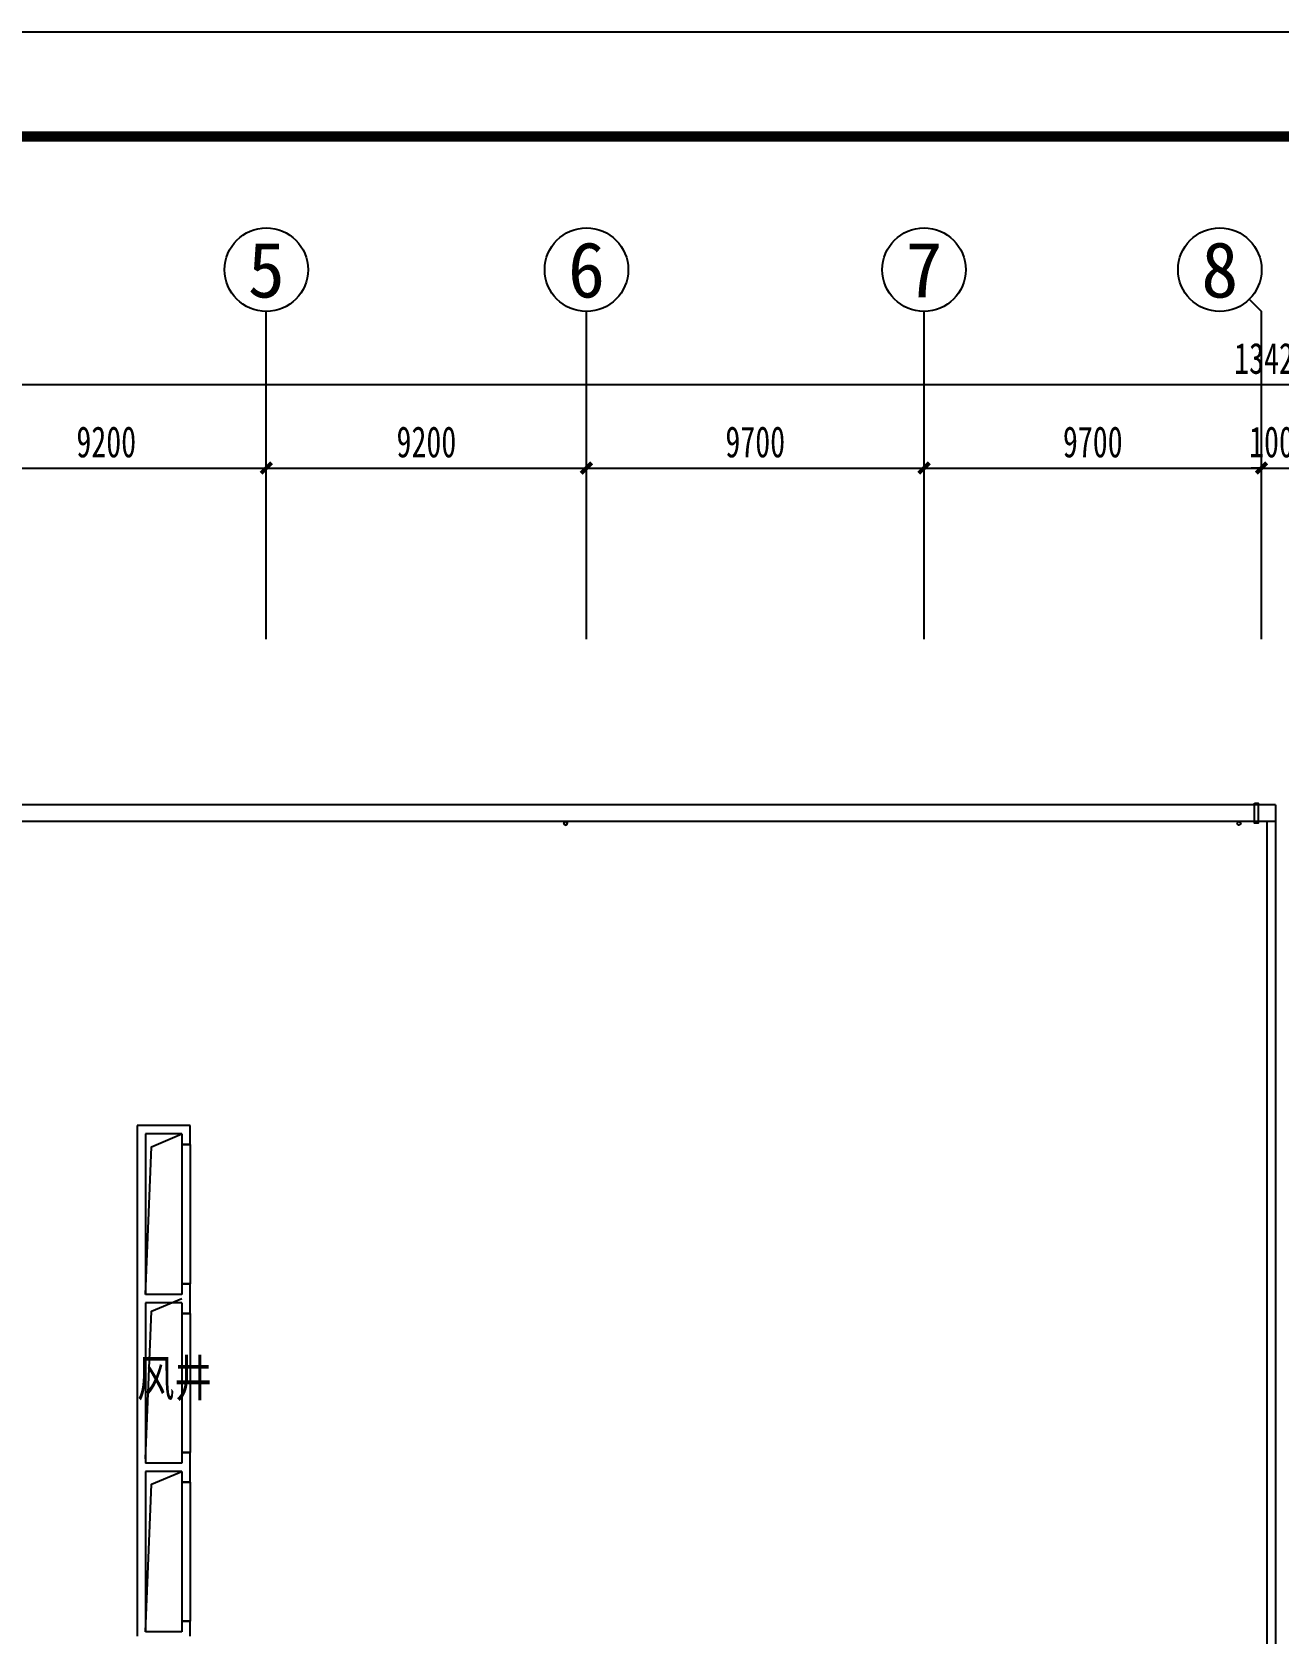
# Model space of a CAD drawing. Header units: millimetres. Extents: x -633009578 to 5705885, y -633235091 to 2571734.
# Drawn here: x 3065143 to 3100976, y 1762923 to 1808964 of the extents above; entities that cross this region are included whole.
import ezdxf
from ezdxf.enums import TextEntityAlignment as Align

# ---------------------------------------------------------------- set-up
doc = ezdxf.new("R2010")
doc.units = ezdxf.units.MM
doc.header["$LTSCALE"] = 1000
doc.header["$MEASUREMENT"] = 0
doc.linetypes.add('DASH', pattern=[0.35, 0.25, -0.1])
doc.layers.get('0').update_dxf_attribs({"color": 9})
for name, color, linetype in [('3T_WOOD', 21, 'Continuous'), ('A-LM-QPM(设备)', 8, 'Continuous'), ('A-OTHER(其它)', 192, 'Continuous'), ('A-ROOF(屋顶)', 11, 'Continuous'), ('A-ST(雨水管)', 161, 'Continuous'), ('A-TEXT(房间)', 243, 'Continuous'), ('A-WALL(墙)', 255, 'Continuous'), ('A-WINDOW（窗）', 4, 'Continuous'), ('AXIS_TEXT', 7, 'Continuous'), ('C-AXIS(轴号)', 3, 'Continuous'), ('设备-箱柜', 3, 'Continuous'), ('院图签、封面151013$0$PUB_TITLE', 153, 'Continuous'), ('院图签、封面151013$0$图签文字', 4, 'Continuous')]:
    doc.layers.add(name, color=color, linetype=linetype)
doc.styles.add('_TCH', font='simhei.ttf', dxfattribs={"width": 0.75, "bigfont": 'hztxt.shx'})
doc.styles.add('_TCH_AXIS', font='simhei.ttf', dxfattribs={"bigfont": 'GBCBIG'})
doc.styles.add('_TCH_DIM_T3', font='simhei.ttf', dxfattribs={"width": 0.707, "bigfont": 'GBCBIG'})
doc.styles.add('COMPLEX', font='simhei.ttf')
doc.styles.add('院图签、封面151013$0$-宋体', font='simhei.ttf', dxfattribs={"width": 0.8})
doc.dimstyles.new('_TCH_ARCH&&300', dxfattribs={"dimtxt": 892.5, "dimasz": 300, "dimexe": 750, "dimexo": 900, "dimgap": 300, "dimtad": 1, "dimdec": 0, "dimzin": 0, "dimdsep": 46, "dimtxsty": '_TCH_DIM_T3', "dimblk": 'ARCHTICK', "dimcen": 0.09, "dimclrt": 7, "dimazin": 2, "dimtfac": 1, "dimtdec": 0, "dimtix": 1, "dimtmove": 2, "dimatfit": 3, "dimfxl": 1, "dimtolj": 1, "dimtzin": 0, "dimarcsym": 0})

# ---------------------------------------------------------------- blocks, each defined once
blk = doc.blocks.new('_ArchTick')
at = {"color": 0, "linetype": 'ByBlock', "const_width": 0.4}
blk.add_lwpolyline([(-0.5, -0.5), (0.5, 0.5)], dxfattribs=at)
blk = doc.blocks.new('*D439')
at = {"layer": 'C-AXIS(轴号)', "color": 0, "lineweight": -2, "transparency": 16777216}
for p, q in [((-104699.9960723259, 140999.999999938), (-104699.9960723259, 145769.4722877884)), ((-95499.99607232586, 140999.999999938), (-95499.99607232586, 145769.4722877884)), ((-104699.9960723259, 145019.4722877884), (-95499.99607232586, 145019.4722877884))]:
    blk.add_line(p, q, dxfattribs=at)
at = {"layer": 'Defpoints', "color": 0, "transparency": 16777216}
for p in [(-95499.99607232586, 145019.4722877884), (-104699.9960723259, 140099.999999938), (-95499.99607232586, 140099.999999938)]:
    blk.add_point(p, dxfattribs=at)
at = {"layer": 'C-AXIS(轴号)', "color": 0, "linetype": 'ByBlock', "lineweight": -2, "transparency": 16777216, "xscale": 300, "yscale": 300, "zscale": 300, "rotation": 180}
blk.add_blockref('_ArchTick', (-104699.9960723259, 145019.4722877884), dxfattribs=at)
at = {"layer": 'C-AXIS(轴号)', "color": 0, "linetype": 'ByBlock', "lineweight": -2, "transparency": 16777216, "xscale": 300, "yscale": 300, "zscale": 300}
blk.add_blockref('_ArchTick', (-95499.99607232586, 145019.4722877884), dxfattribs=at)
at = {"layer": 'C-AXIS(轴号)', "color": 7, "transparency": 16777216, "insert": (-100099.9960723259, 145765.7222877884), "char_height": 892.5, "attachment_point": 5, "style": '_TCH_DIM_T3'}
blk.add_mtext('\\A1;9200', dxfattribs=at)
blk = doc.blocks.new('*D440')
at = {"layer": 'C-AXIS(轴号)', "color": 0, "lineweight": -2, "transparency": 16777216}
for p, q in [((-95499.99607232586, 140999.999999938), (-95499.99607232586, 145769.4722877884)), ((-86299.99607232586, 140999.999999938), (-86299.99607232586, 145769.4722877884)), ((-95499.99607232586, 145019.4722877884), (-86299.99607232586, 145019.4722877884))]:
    blk.add_line(p, q, dxfattribs=at)
at = {"layer": 'Defpoints', "color": 0, "transparency": 16777216}
for p in [(-86299.99607232586, 145019.4722877884), (-95499.99607232586, 140099.999999938), (-86299.99607232586, 140099.999999938)]:
    blk.add_point(p, dxfattribs=at)
at = {"layer": 'C-AXIS(轴号)', "color": 0, "linetype": 'ByBlock', "lineweight": -2, "transparency": 16777216, "xscale": 300, "yscale": 300, "zscale": 300, "rotation": 180}
blk.add_blockref('_ArchTick', (-95499.99607232586, 145019.4722877884), dxfattribs=at)
at = {"layer": 'C-AXIS(轴号)', "color": 0, "linetype": 'ByBlock', "lineweight": -2, "transparency": 16777216, "xscale": 300, "yscale": 300, "zscale": 300}
blk.add_blockref('_ArchTick', (-86299.99607232586, 145019.4722877884), dxfattribs=at)
at = {"layer": 'C-AXIS(轴号)', "color": 7, "transparency": 16777216, "insert": (-90899.99607232586, 145765.7222877884), "char_height": 892.5, "attachment_point": 5, "style": '_TCH_DIM_T3'}
blk.add_mtext('\\A1;9200', dxfattribs=at)
blk = doc.blocks.new('*D441')
at = {"layer": 'C-AXIS(轴号)', "color": 0, "lineweight": -2, "transparency": 16777216}
for p, q in [((-86299.99607232586, 140999.999999938), (-86299.99607232586, 145769.4722877884)), ((-76599.99607232586, 140999.999999938), (-76599.99607232586, 145769.4722877884)), ((-86299.99607232586, 145019.4722877884), (-76599.99607232586, 145019.4722877884))]:
    blk.add_line(p, q, dxfattribs=at)
at = {"layer": 'Defpoints', "color": 0, "transparency": 16777216}
for p in [(-76599.99607232586, 145019.4722877884), (-86299.99607232586, 140099.999999938), (-76599.99607232586, 140099.999999938)]:
    blk.add_point(p, dxfattribs=at)
at = {"layer": 'C-AXIS(轴号)', "color": 0, "linetype": 'ByBlock', "lineweight": -2, "transparency": 16777216, "xscale": 300, "yscale": 300, "zscale": 300, "rotation": 180}
blk.add_blockref('_ArchTick', (-86299.99607232586, 145019.4722877884), dxfattribs=at)
at = {"layer": 'C-AXIS(轴号)', "color": 0, "linetype": 'ByBlock', "lineweight": -2, "transparency": 16777216, "xscale": 300, "yscale": 300, "zscale": 300}
blk.add_blockref('_ArchTick', (-76599.99607232586, 145019.4722877884), dxfattribs=at)
at = {"layer": 'C-AXIS(轴号)', "color": 7, "transparency": 16777216, "insert": (-81449.99607232586, 145765.7222877884), "char_height": 892.5, "attachment_point": 5, "style": '_TCH_DIM_T3'}
blk.add_mtext('\\A1;9700', dxfattribs=at)
blk = doc.blocks.new('*D442')
at = {"layer": 'C-AXIS(轴号)', "color": 0, "lineweight": -2, "transparency": 16777216}
for p, q in [((-76599.99607232586, 140999.999999938), (-76599.99607232586, 145769.4722877884)), ((-66899.99607232586, 140999.999999938), (-66899.99607232586, 145769.4722877884)), ((-76599.99607232586, 145019.4722877884), (-66899.99607232586, 145019.4722877884))]:
    blk.add_line(p, q, dxfattribs=at)
at = {"layer": 'Defpoints', "color": 0, "transparency": 16777216}
for p in [(-66899.99607232586, 145019.4722877884), (-76599.99607232586, 140099.999999938), (-66899.99607232586, 140099.999999938)]:
    blk.add_point(p, dxfattribs=at)
at = {"layer": 'C-AXIS(轴号)', "color": 0, "linetype": 'ByBlock', "lineweight": -2, "transparency": 16777216, "xscale": 300, "yscale": 300, "zscale": 300, "rotation": 180}
blk.add_blockref('_ArchTick', (-76599.99607232586, 145019.4722877884), dxfattribs=at)
at = {"layer": 'C-AXIS(轴号)', "color": 0, "linetype": 'ByBlock', "lineweight": -2, "transparency": 16777216, "xscale": 300, "yscale": 300, "zscale": 300}
blk.add_blockref('_ArchTick', (-66899.99607232586, 145019.4722877884), dxfattribs=at)
at = {"layer": 'C-AXIS(轴号)', "color": 7, "transparency": 16777216, "insert": (-71749.99607232586, 145765.7222877884), "char_height": 892.5, "attachment_point": 5, "style": '_TCH_DIM_T3'}
blk.add_mtext('\\A1;9700', dxfattribs=at)
blk = doc.blocks.new('*D443')
at = {"layer": 'C-AXIS(轴号)', "color": 0, "lineweight": -2, "transparency": 16777216}
for p, q in [((-66899.99607232586, 140999.999999938), (-66899.99607232586, 145769.4722877884)), ((-65899.99607232586, 140999.999999938), (-65899.99607232586, 145769.4722877884)), ((-66899.99607232586, 145019.4722877884), (-67199.99607232586, 145019.4722877884)), ((-66899.99607232586, 145019.4722877884), (-65899.99607232586, 145019.4722877884)), ((-65899.99607232586, 145019.4722877884), (-65599.99607232586, 145019.4722877884))]:
    blk.add_line(p, q, dxfattribs=at)
at = {"layer": 'Defpoints', "color": 0, "transparency": 16777216}
for p in [(-65899.99607232586, 145019.4722877884), (-66899.99607232586, 140099.999999938), (-65899.99607232586, 140099.999999938)]:
    blk.add_point(p, dxfattribs=at)
at = {"layer": 'C-AXIS(轴号)', "color": 0, "linetype": 'ByBlock', "lineweight": -2, "transparency": 16777216, "xscale": 300, "yscale": 300, "zscale": 300}
blk.add_blockref('_ArchTick', (-66899.99607232586, 145019.4722877884), dxfattribs=at)
at = {"layer": 'C-AXIS(轴号)', "color": 0, "linetype": 'ByBlock', "lineweight": -2, "transparency": 16777216, "xscale": 300, "yscale": 300, "zscale": 300, "rotation": 180}
blk.add_blockref('_ArchTick', (-65899.99607232586, 145019.4722877884), dxfattribs=at)
at = {"layer": 'C-AXIS(轴号)', "color": 7, "transparency": 16777216, "insert": (-66399.99607232586, 145765.7222877884), "char_height": 892.5, "attachment_point": 5, "style": '_TCH_DIM_T3'}
blk.add_mtext('\\A1;1000', dxfattribs=at)
blk = doc.blocks.new('*D452')
at = {"layer": 'C-AXIS(轴号)', "color": 0, "lineweight": -2, "transparency": 16777216}
for p, q in [((-133540.0009442, 140999.999999938), (-133540.0009442, 148169.4722877884)), ((739.9990557776764, 140999.999999938), (739.9990557776764, 148169.4722877884)), ((-133540.0009442, 147419.4722877884), (739.9990557776764, 147419.4722877884))]:
    blk.add_line(p, q, dxfattribs=at)
at = {"layer": 'Defpoints', "color": 0, "transparency": 16777216}
for p in [(739.9990557776764, 147419.4722877884), (-133540.0009442, 140099.999999938), (739.9990557776764, 140099.999999938)]:
    blk.add_point(p, dxfattribs=at)
at = {"layer": 'C-AXIS(轴号)', "color": 0, "linetype": 'ByBlock', "lineweight": -2, "transparency": 16777216, "xscale": 300, "yscale": 300, "zscale": 300, "rotation": 180}
blk.add_blockref('_ArchTick', (-133540.0009442, 147419.4722877884), dxfattribs=at)
at = {"layer": 'C-AXIS(轴号)', "color": 0, "linetype": 'ByBlock', "lineweight": -2, "transparency": 16777216, "xscale": 300, "yscale": 300, "zscale": 300}
blk.add_blockref('_ArchTick', (739.9990557776764, 147419.4722877884), dxfattribs=at)
at = {"layer": 'C-AXIS(轴号)', "color": 7, "transparency": 16777216, "insert": (-66400.00094421115, 148165.7222877884), "char_height": 892.5, "attachment_point": 5, "style": '_TCH_DIM_T3'}
blk.add_mtext('\\A1;134280', dxfattribs=at)
blk = doc.blocks.new('_AXISO')
blk.add_circle((0, 0), 0.5)
at = {"layer": 'AXIS_TEXT', "style": 'COMPLEX', "width": 1.041666666666667}
blk.add_attdef('A', text='', height=0.56, dxfattribs=at).set_placement((-0.25, -0.28), (0.25, -0.28), align=Align.FIT)
blk = doc.blocks.new('建筑图框_A1')
at = {"layer": '院图签、封面151013$0$PUB_TITLE'}
blk.add_lwpolyline([(0, 0), (84100, 0), (84100, 59400), (0, 59400)], close=True, dxfattribs=at)
at = {"layer": '院图签、封面151013$0$PUB_TITLE', "const_width": 100}
blk.add_lwpolyline([(2500, 1000), (83100, 1000), (83100, 58400), (2500, 58400)], close=True, dxfattribs=at)
at = {"layer": '院图签、封面151013$0$图签文字', "color": 6, "style": '院图签、封面151013$0$-宋体'}
for tag, height, width, p in [('工程主持人', 400, 0.7999999999883585, (79990.91196859907, 29505.93707200652)), ('审定', 400, 0.7999999999883585, (79990.91196859907, 28705.93707200605)), ('审核', 400, 0.7999999999883585, (79990.91196859907, 27905.93707200559)), ('专业负责人', 400, 0.7999999999883585, (79990.91196859907, 27105.93707200512)), ('校对', 400, 0.7999999999883585, (79990.91196859907, 26305.93707200466)), ('设计', 400, 0.7999999999883585, (79990.91196859907, 25505.93707200419)), ('方案设计人', 400, 0.7999999999883585, (79990.91196859907, 24706.79438478127)), ('工程编号', 300, 0.7000000000116415, (81000.00416498398, 8700.424278954277)), ('版次', 300, 0.7000000000116415, (78738.08139540046, 3005.726258059498)), ('日期', 300, 0.7000000000116415, (82038.0813954557, 3000.226258123759)), ('图号', 200, 0.7000000000116415, (82538.08139542397, 2400.075247410685)), ('比例', 300, 0.7000000000116415, (78738.08139537089, 2200.188802679535)), ('图号_X施', 300, 0.7000000000116415, (81538.08139540977, 2200.188802651362)), ('图号_总数', 200, 0.7000000000116415, (82538.08139541186, 2000.075247410219))]:
    blk.add_attdef(tag, text='', height=height, dxfattribs=dict(at, width=width)).set_placement(p, align=Align.MIDDLE_CENTER)
at = {"layer": '院图签、封面151013$0$图签文字', "color": 6, "style": '院图签、封面151013$0$-宋体', "width": 0.7}
for tag, p in [('建设单位_001', (80935.88661794258, 7446.21079580821)), ('工程名称_001', (80933.52706738078, 6045.368099178996)), ('图名_001', (79742.88288308708, 4059.656552180292))]:
    blk.add_attdef(tag, p, '', height=300, dxfattribs=at)
blk = doc.blocks.new('G$C91E54488')
at = {"layer": 'A-LM-QPM(设备)'}
blk.add_lwpolyline([(-67099.9912970392, 135390.003462084), (-66999.9912970392, 135390.003462084), (-66999.9912970392, 134810.003462084), (-67099.9912970392, 134810.003462084)], close=True, dxfattribs=at)
at = {"layer": 'A-OTHER(其它)'}
for points in [[(-98974.9960723538, 121269.9999999074), (-98798.0436851168, 125514.9074683742), (-97924.99607240409, 125879.9999999077)], [(-98974.99607235286, 116539.999999938), (-98798.04368511587, 120784.9074684047), (-97924.99607240316, 121149.9999999382)], [(-98974.99607235193, 111569.9999999074), (-98798.04368511494, 115814.9074683742), (-97924.99607240222, 116179.9999999077)]]:
    blk.add_lwpolyline(points, dxfattribs=at)
at = {"layer": 'A-ROOF(屋顶)'}
for points in [[(-66500.0009442009, 135340.0000004679), (-113649.9960723259, 135340.0000000958)], [(-66500.0009442009, 135340.0000000078), (-66500.0009442009, 67399.99999993795)], [(-133059.9951816313, 67639.99999993795), (-66740.0009442009, 67639.99999993795), (-66740.00094473176, 134859.9999999426)], [(-66500.0009442009, 134859.9999999426), (-113649.9960723259, 134859.9999999426)]]:
    blk.add_lwpolyline(points, dxfattribs=at)
at = {"layer": 'A-ST(雨水管)'}
for points in [[(-86900.00094419671, 134859.9999999389, 1), (-86900.00094419671, 134759.9999999389, 1)], [(-86900.00094419671, 134859.9999999389, -1), (-86900.00094419671, 134759.9999999389, -1)], [(-67550.00094420137, 134859.9999999389, -1), (-67550.00094420137, 134759.9999999389, -1)]]:
    blk.add_lwpolyline(points, format="xyb", close=True, dxfattribs=at)
at = {"layer": 'A-WALL(墙)'}
for p, q in [((-97684.99607235426, 126119.9999999077), (-99214.99607240409, 126119.9999999072)), ((-99214.99607240409, 126119.9999999072), (-99214.99607237848, 121149.9999999377)), ((-97924.99607240409, 125879.9999999077), (-98974.9960723538, 125879.9999999072)), ((-98974.9960723538, 125879.9999999072), (-98974.9960723538, 121269.9999999074)), ((-97924.99607240409, 125879.9999999077), (-97924.99607240083, 125574.9999997498)), ((-97684.99607233703, 125574.9999997498), (-97684.99607235426, 126119.9999999077)), ((-97924.99607240083, 125574.9999997498), (-97684.99607233703, 125574.9999997498)), ((-97684.99607235659, 121575.0000000041), (-97924.99607240083, 121575.0000000043)), ((-97924.99607240083, 121575.0000000043), (-97924.99607240409, 121269.9999999077)), ((-97684.99607237848, 121149.999999938), (-97684.99607235659, 121575.0000000041)), ((-99214.99607237848, 121149.9999999377), (-99214.99607237848, 116299.9999999377)), ((-97924.99607240409, 121269.9999999077), (-98974.9960723538, 121269.9999999074)), ((-97684.99607240967, 120725.0000000043), (-97684.99607237848, 121149.999999938)), ((-98974.99607240967, 121030.0000000965), (-98974.99607240967, 116419.9999999072)), ((-97924.99607235938, 121030.0000000967), (-98974.99607240967, 121030.0000000965)), ((-97924.99607235938, 121030.0000000967), (-97924.99607236777, 120725.0000000041)), ((-97924.99607236777, 120725.0000000041), (-97684.99607240967, 120725.0000000043)), ((-97684.99607240967, 116724.9999997498), (-97924.99607236777, 116724.9999997498)), ((-97924.99607236777, 116724.9999997498), (-97924.99607235938, 116419.9999999077)), ((-97684.99607237848, 116299.999999938), (-97684.99607240967, 116724.9999997498)), ((-99214.99607237848, 116299.9999999377), (-99214.99607237848, 111449.9999999377)), ((-97924.99607235938, 116419.9999999077), (-98974.99607240967, 116419.9999999072)), ((-98974.99607235938, 116179.9999999072), (-98974.99607235938, 111570.0000000965)), ((-97924.99607236497, 116179.9999999074), (-98974.99607235938, 116179.9999999072)), ((-97924.99607236497, 116179.9999999074), (-97924.99607238639, 115875.0000000041)), ((-97684.99607236497, 115875.0000000041), (-97684.99607237848, 116299.999999938)), ((-97924.99607238639, 115875.0000000041), (-97684.99607236497, 115875.0000000041)), ((-97924.99607236497, 111570.0000000967), (-98974.99607235938, 111570.0000000965)), ((-97684.99607236497, 111875.0000000041), (-97924.99607238639, 111875.0000000043)), ((-97924.99607238639, 111875.0000000043), (-97924.99607236497, 111570.0000000967)), ((-97684.99607237848, 111449.9999999382), (-97684.99607236497, 111875.0000000041))]:
    blk.add_line(p, q, dxfattribs=at)
at = {"layer": 'A-WINDOW（窗）', "linetype": 'DASH'}
for p, q in [((-97684.99607237848, 125574.999999938), (-97924.99607237848, 125574.999999938)), ((-97924.99607237848, 121574.999999938), (-97684.99607237848, 121574.999999938)), ((-97684.99607237848, 120724.999999938), (-97924.99607237848, 120724.999999938)), ((-97924.99607237848, 116724.999999938), (-97684.99607237848, 116724.999999938)), ((-97684.99607237848, 115874.999999938), (-97924.99607237848, 115874.999999938)), ((-97924.99607237848, 111874.999999938), (-97684.99607237848, 111874.999999938))]:
    blk.add_line(p, q, dxfattribs=at)
at = {"layer": 'A-WINDOW（窗）'}
for p, q in [((-97924.99607237848, 125574.999999938), (-97924.99607237848, 121574.999999938)), ((-97684.99607237848, 125574.999999938), (-97684.99607237848, 121574.999999938)), ((-97924.99607237848, 120724.999999938), (-97924.99607237848, 116724.999999938)), ((-97684.99607237848, 120724.999999938), (-97684.99607237848, 116724.999999938)), ((-97924.99607237848, 115874.999999938), (-97924.99607237848, 111874.999999938)), ((-97684.99607237848, 115874.999999938), (-97684.99607237848, 111874.999999938))]:
    blk.add_line(p, q, dxfattribs=at)
at = {"layer": 'C-AXIS(轴号)'}
for p, q in [((-67251.46793490229, 149870.9441503646), (-66899.99607232586, 149519.4722877884)), ((-95499.99607232586, 140099.999999938), (-95499.99607232586, 149519.4722877884)), ((-86299.99607232586, 140099.999999938), (-86299.99607232586, 149519.4722877884)), ((-76599.99607232586, 140099.999999938), (-76599.99607232586, 149519.4722877884)), ((-66899.99607232586, 140099.999999938), (-66899.99607232586, 149519.4722877884))]:
    blk.add_line(p, q, dxfattribs=at)
ref = blk.add_blockref('_AXISO', (-95499.99607232586, 150719.4722877884), dxfattribs=dict(at, xscale=2400, yscale=2400, zscale=2400))
ref.add_attrib('A', '5', dxfattribs={"layer": 'AXIS_TEXT', "height": 1597.53656512866, "style": '_TCH_AXIS'}).set_placement((-96032.50826070225, 149920.704005224), (-94967.48388394993, 149920.704005224), align=Align.FIT)
ref = blk.add_blockref('_AXISO', (-86299.99607232586, 150719.4722877884), dxfattribs=dict(at, xscale=2400, yscale=2400, zscale=2400))
ref.add_attrib('A', '6', dxfattribs={"layer": 'AXIS_TEXT', "height": 1597.53656512866, "style": '_TCH_AXIS'}).set_placement((-86832.50826070225, 149920.704005224), (-85767.48388394993, 149920.704005224), align=Align.FIT)
ref = blk.add_blockref('_AXISO', (-76599.99607232586, 150719.4722877884), dxfattribs=dict(at, xscale=2400, yscale=2400, zscale=2400))
ref.add_attrib('A', '7', dxfattribs={"layer": 'AXIS_TEXT', "height": 1597.53656512866, "style": '_TCH_AXIS'}).set_placement((-77132.50826070225, 149920.704005224), (-76067.48388394993, 149920.704005224), align=Align.FIT)
ref = blk.add_blockref('_AXISO', (-68099.99607232586, 150719.4722877884), dxfattribs=dict(at, xscale=2400, yscale=2400, zscale=2400))
ref.add_attrib('A', '8', dxfattribs={"layer": 'AXIS_TEXT', "height": 1597.53656512866, "style": '_TCH_AXIS'}).set_placement((-68632.50826070225, 149920.704005224), (-67567.48388394993, 149920.704005224), align=Align.FIT)
at = {"layer": 'A-TEXT(房间)', "style": '_TCH', "width": 0.75}
blk.add_text('风井', height=1050, dxfattribs=at).set_placement((-99214.99607237848, 118335.5188307691))
at = {"layer": 'C-AXIS(轴号)'}
for p1, p2, distance, picture, middle in [((-133540.0009442, 140099.999999938), (739.9990557776764, 140099.999999938), 7319.472287850396, '*D452', (-66400.00094421115, 148165.7222877884)), ((-104699.9960723259, 140099.999999938), (-95499.99607232586, 140099.999999938), 4919.472287850396, '*D439', (-100099.9960723259, 145765.7222877884)), ((-95499.99607232586, 140099.999999938), (-86299.99607232586, 140099.999999938), 4919.472287850396, '*D440', (-90899.99607232586, 145765.7222877884)), ((-86299.99607232586, 140099.999999938), (-76599.99607232586, 140099.999999938), 4919.472287850396, '*D441', (-81449.99607232586, 145765.7222877884)), ((-76599.99607232586, 140099.999999938), (-66899.99607232586, 140099.999999938), 4919.472287850396, '*D442', (-71749.99607232586, 145765.7222877884)), ((-66899.99607232586, 140099.999999938), (-65899.99607232586, 140099.999999938), 4919.472287850397, '*D443', (-66399.99607232586, 145765.7222877884))]:
    dim = blk.add_aligned_dim(p1=p1, p2=p2, distance=distance, dimstyle='_TCH_ARCH&&300', dxfattribs=at)
    dim.commit()
    dim.dimension.update_dxf_attribs({"geometry": picture, "text_midpoint": middle})

msp = doc.modelspace()

# ---------------------------------------------------------------- block references
at = {"layer": '3T_WOOD'}
msp.add_blockref('G$C91E54488', (3167376, 1651413.5), dxfattribs=at)
at = {"layer": '设备-箱柜', "xscale": 3, "yscale": 3}
msp.add_blockref('建筑图框_A1', (2977355.437121258, 1630763.721706858, 4.000000000000001e-08), dxfattribs=at)

doc.saveas('drawing.dxf')
